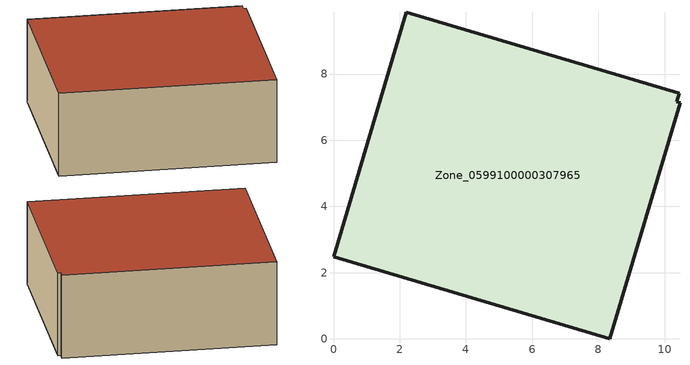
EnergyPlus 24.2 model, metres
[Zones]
Zone_0599100000307965
 floor ground (C_G): 10.46,7.13 8.35,0 0,2.48 2.2,9.87 10.44,7.42 10.36,7.17 z0
 wall outside (C_F): 0,2.48 8.35,0 10.46,7.13 10.36,7.17 10.44,7.42 2.2,9.87 0,2.48 z0:3.53
 roof outside (C_R): 8.35,0 10.46,7.13 10.36,7.17 10.44,7.42 2.2,9.87 0,2.48 z3.53
[BUILDING]
Pand.0599100000307965: North Axis=0; Terrain=City; Loads Convergence Tolerance Value=0.04; Temperature Convergence Tolerance Value=0.4; Solar Distribution=FullExterior; Maximum Number of Warmup Days=25; Minimum Number of Warmup Days=1
[Site:Location]
Rotterdam.The.Hague.AP_ZH_NLD Design_Conditions: Latitude=51.96; Longitude=4.45; Time Zone=1; Elevation=-4.5
[SITE:GROUNDTEMPERATURE:BUILDINGSURFACE]
18, 18, 18, 18, 18, 18, 18, 18, 18, 18, 18, 18
[MATERIAL] Thermal Absorptance=0.9; Solar Absorptance=0.7; Visible Absorptance=0.7
Name | Roughness | Thickness | Conductivity | Density | Specific Heat
G.TC.1946-1964 | MediumSmooth | 0.15 | 1 | 540 | 1210
F.TC.1946-1964 | Rough | 0.3 | 0.857143 | 1920 | 840
R.TC.1946-1964 | MediumRough | 0.2 | 0.235294 | 1500 | 1000
[CONSTRUCTION]
C_G: G.TC.1946-1964
C_F: F.TC.1946-1964
C_R: R.TC.1946-1964
[ZONE]
Zone_0599100000307965: Type=1; Multiplier=1; Ceiling Height=Autocalculate; Volume=Autocalculate; Floor Area=autocalculate; Part of Total Floor Area=Yes
[ZONEINFILTRATION:DESIGNFLOWRATE]
Infil_Zone_0599100000307965: Zone or ZoneList or Space or SpaceList=Zone_0599100000307965; Schedule=AlwaysOn; Design Flow Rate Calculation Method=Flow/Area; Flow Rate per Floor Area=0.003; Constant Term Coefficient=1; Temperature Term Coefficient=0; Velocity Term Coefficient=0; Velocity Squared Term Coefficient=0
[HVACTEMPLATE:ZONE:IDEALLOADSAIRSYSTEM]
Zone_0599100000307965: Maximum Heating Supply Air Temperature=50; Minimum Cooling Supply Air Temperature=13; Maximum Heating Supply Air Humidity Ratio=0.0156; Minimum Cooling Supply Air Humidity Ratio=0.0077; Heating Limit=NoLimit; Cooling Limit=NoLimit; Dehumidification Control Type=ConstantSensibleHeatRatio; Cooling Sensible Heat Ratio=0.7; Dehumidification Setpoint=60; Humidification Control Type=None; Humidification Setpoint=30; Outdoor Air Method=None; Outdoor Air Flow Rate per Person=0.00944; Outdoor Air Flow Rate per Zone Floor Area=0; Outdoor Air Flow Rate per Zone=0; Demand Controlled Ventilation Type=None; Outdoor Air Economizer Type=NoEconomizer; Heat Recovery Type=None; Sensible Heat Recovery Effectiveness=0.7; Latent Heat Recovery Effectiveness=0.65
[ZONECONTROL:THERMOSTAT]
ThermostatControl_Zone_0599100000307965: Zone or ZoneList=Zone_0599100000307965; Control Type Schedule=DualSetpointControlType; Control 1=Thermostat_Zone_0599100000307965; Temperature Difference Between Cutout And Setpoint=0
[THERMOSTATSETPOINT:DUALSETPOINT]
Thermostat_Zone_0599100000307965: Heating Setpoint Temperature Schedule=HeatingSetpoint_Zone_0599100000307965; Cooling Setpoint Temperature Schedule=CoolingSetpoint_Zone_0599100000307965
[SCHEDULE:COMPACT]
HeatingSetpoint_Zone_0599100000307965: Through: 12/31, For: AllDays, Until: 24:00, 21
CoolingSetpoint_Zone_0599100000307965: Through: 12/31, For: AllDays, Until: 24:00, 24
DualSetpointControlType: Through: 12/31, For: AllDays, Until: 24:00, 4
AlwaysOn: Through: 12/31, For: AllDays, Until: 24:00, 1
